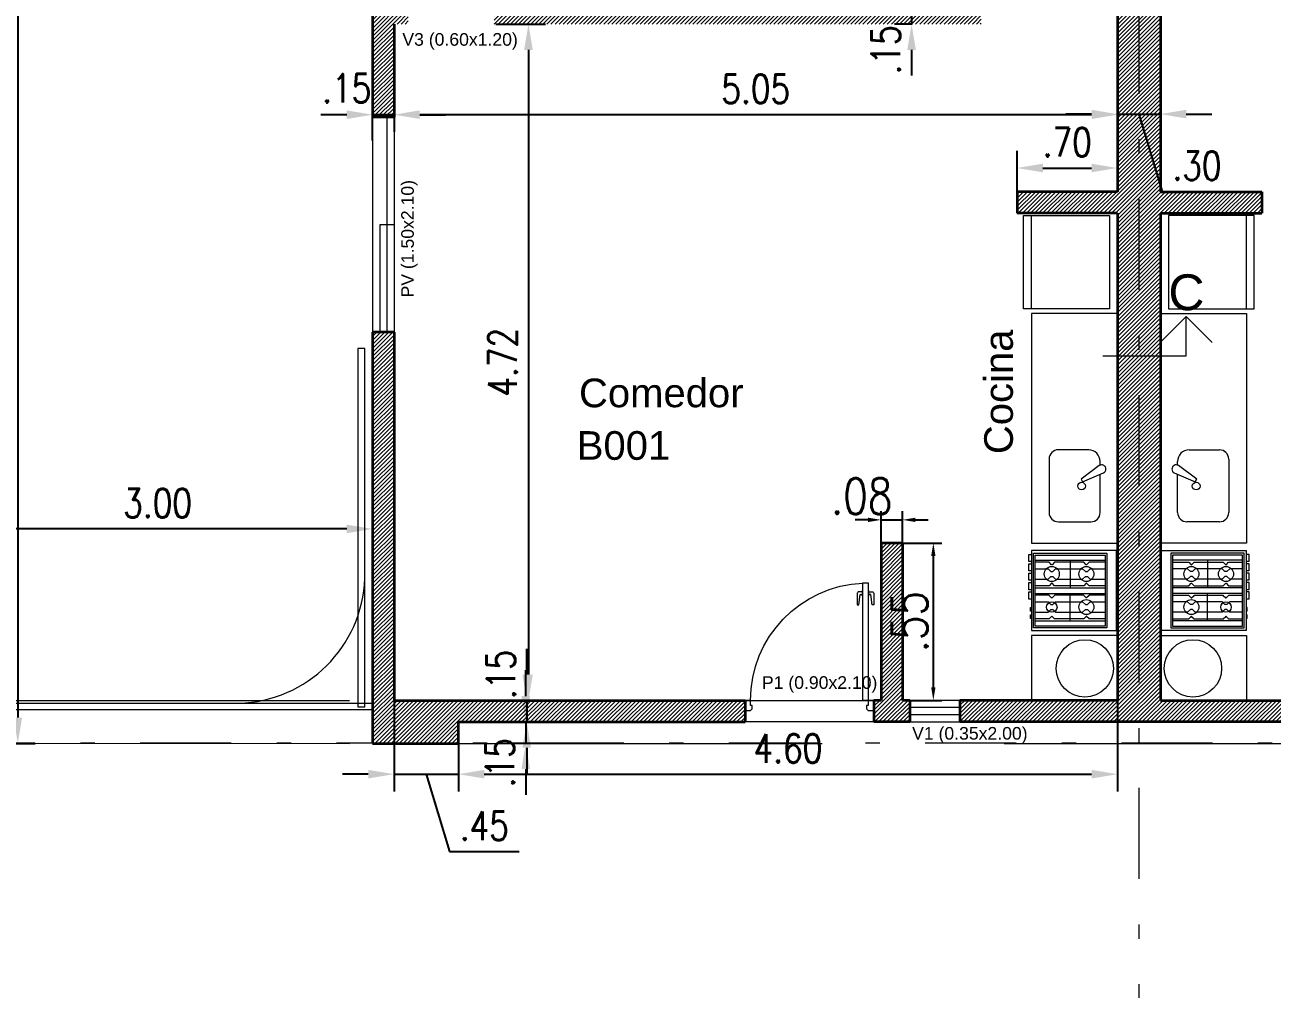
# Model space of a CAD drawing. Header units: millimetres. Extents: x 2761 to 3221, y 1635 to 1962.
# Drawn here: x 2773.47 to 2782.18, y 1930.8 to 1937.53 of the extents above; entities that cross this region are included whole.
import ezdxf

# ---------------------------------------------------------------- set-up
doc = ezdxf.new("R2010")
doc.units = ezdxf.units.MM
doc.linetypes.add('DASHDOT', pattern=[25.4, 12.7, -6.35, 0, -6.35])
doc.linetypes.add('DASHED', pattern=[19.05, 12.7, -6.35])
doc.layers.get('Defpoints').update_dxf_attribs({"lineweight": 5})
for name, color, linetype, lineweight in [('Aberturas', 239, 'Continuous', 18), ('Artefacctos', 249, 'Continuous', 20), ('Cotas', 8, 'Continuous', 15), ('Detalles', 3, 'Continuous', 15), ('Ejes', 3, 'DASHDOT', 13), ('Muros', 6, 'Continuous', 50), ('Proyecciones', 249, 'DASHED', 0), ('Rayado', 7, 'Continuous', 15), ('Textos', 3, 'Continuous', 9)]:
    doc.layers.add(name, color=color, linetype=linetype, lineweight=lineweight)
doc.styles.add('cotas', font='romans.shx', dxfattribs={"width": 0.8})
doc.styles.get("Standard").update_dxf_attribs({"font": 'arial.ttf'})
doc.dimstyles.new('Esc 1-100', dxfattribs={"dimtxt": 0.2, "dimasz": 0.18, "dimexe": 0.12, "dimexo": 0, "dimgap": 0.08, "dimtad": 1, "dimzin": 4, "dimdsep": 46, "dimtxsty": 'cotas', "dimcen": 2.5, "dimclrd": 7, "dimclre": 7, "dimclrt": 256, "dimaunit": 1, "dimadec": 3, "dimazin": 0, "dimtfac": 1, "dimtmove": 1, "dimatfit": 3, "dimfxl": 0.12, "dimarcsym": 0})
doc.dimstyles.new('Esc 1-50', dxfattribs={"dimtxt": 0.25, "dimasz": 0.09, "dimexe": 0.06, "dimexo": 0, "dimgap": 0.04, "dimtad": 1, "dimlfac": 0.5, "dimzin": 4, "dimdsep": 46, "dimtxsty": 'cotas', "dimcen": 2.5, "dimclrd": 7, "dimclre": 7, "dimclrt": 256, "dimaunit": 1, "dimadec": 0, "dimazin": 0, "dimtfac": 1, "dimtmove": 1, "dimatfit": 3, "dimfxl": 0.06, "dimarcsym": 0})

# ---------------------------------------------------------------- blocks, each defined once
blk = doc.blocks.new('*D46')
at = {"layer": 'Cotas', "color": 7, "lineweight": -2, "transparency": 16777216}
for p, q in [((2781.1, 1937.5264), (2781.1, 1936.7862)), ((2776.05, 1937.0599), (2776.05, 1936.7862)), ((2780.92, 1936.9062), (2776.23, 1936.9062))]:
    blk.add_line(p, q, dxfattribs=at)
at = {"layer": 'Cotas', "color": 7, "transparency": 16777216}
for points in [[(2776.23, 1936.9362), (2776.23, 1936.8762), (2776.05, 1936.9062)], [(2780.92, 1936.9362), (2780.92, 1936.8762), (2781.1, 1936.9062)]]:
    blk.add_solid(points, dxfattribs=at)
at = {"layer": 'Defpoints', "color": 0, "transparency": 16777216}
for p in [(2781.1, 1937.5264), (2776.05, 1937.0599), (2776.05, 1936.9062)]:
    blk.add_point(p, dxfattribs=at)
at = {"layer": 'Cotas', "transparency": 16777216, "insert": (2778.575, 1937.0862), "char_height": 0.2, "attachment_point": 5, "style": 'cotas'}
blk.add_mtext('5.05', dxfattribs=at)
blk = doc.blocks.new('*D47')
at = {"layer": 'Cotas', "color": 7, "lineweight": -2, "transparency": 16777216}
for p, q in [((2776.7604, 1937.5386), (2777.1085, 1937.5386)), ((2776.9885, 1937.3586), (2776.9885, 1932.9986)), ((2776.05, 1932.8186), (2777.1085, 1932.8186))]:
    blk.add_line(p, q, dxfattribs=at)
at = {"layer": 'Cotas', "color": 7, "transparency": 16777216}
for points in [[(2776.9585, 1937.3586), (2777.0185, 1937.3586), (2776.9885, 1937.5386)], [(2776.9585, 1932.9986), (2777.0185, 1932.9986), (2776.9885, 1932.8186)]]:
    blk.add_solid(points, dxfattribs=at)
at = {"layer": 'Defpoints', "color": 0, "transparency": 16777216}
for p in [(2776.7604, 1937.5386), (2776.05, 1932.8186), (2776.9885, 1932.8186)]:
    blk.add_point(p, dxfattribs=at)
at = {"layer": 'Cotas', "transparency": 16777216, "insert": (2776.8085, 1935.1786), "char_height": 0.2, "attachment_point": 5, "rotation": 90, "style": 'cotas'}
blk.add_mtext('4.72', dxfattribs=at)
blk = doc.blocks.new('P82i')
at = {"color": 0, "linetype": 'ByBlock'}
for points in [[(0.0761, 0.89), (0.0411, 0.89), (0.0411, 0.07), (0.0761, 0.07)], [(0, 0.07), (0.0411, 0.07), (0.0411, 0.035), (0.0511, 0.035), (0.0511, 0.01), (0.0411, 0), (0, 0)], [(0.9, 0), (0.8611, 0), (0.8511, 0.01), (0.8511, 0.035), (0.8611, 0.035), (0.8611, 0.07), (0.9, 0.07)]]:
    blk.add_lwpolyline(points, close=True, dxfattribs=at)
for points in [[(0.0361, 0.8282), (0.0111, 0.8282, 0.414214), (0.0011, 0.8182), (0.0011, 0.7382), (0.0111, 0.7382), (0.0211, 0.8082), (0.0361, 0.8082)], [(0.0811, 0.8282), (0.1061, 0.8282, -0.414214), (0.1161, 0.8182), (0.1161, 0.7382), (0.1061, 0.7382), (0.0961, 0.8082), (0.0811, 0.8082)]]:
    blk.add_lwpolyline(points, format="xyb", dxfattribs=at)
for points in [[(0.0411, 0.7982), (0.0361, 0.7982), (0.0361, 0.8382), (0.0411, 0.8382)], [(0.0761, 0.8382), (0.0811, 0.8382), (0.0811, 0.7982), (0.0761, 0.7982)]]:
    blk.add_lwpolyline(points, dxfattribs=at)
blk.add_arc((0.0411, 0.07), 0.82, 360, 87.55371, dxfattribs=at)
blk = doc.blocks.new('*D50')
at = {"layer": 'Cotas', "color": 7, "lineweight": -2, "transparency": 16777216}
for p, q in [((2772.9, 1943.8388), (2773.5439, 1943.8388)), ((2773.4239, 1943.6588), (2773.4239, 1932.6988)), ((2772.9, 1932.5188), (2773.5439, 1932.5188))]:
    blk.add_line(p, q, dxfattribs=at)
at = {"layer": 'Cotas', "color": 7, "transparency": 16777216}
for points in [[(2773.3939, 1943.6588), (2773.4539, 1943.6588), (2773.4239, 1943.8388)], [(2773.3939, 1932.6988), (2773.4539, 1932.6988), (2773.4239, 1932.5188)]]:
    blk.add_solid(points, dxfattribs=at)
at = {"layer": 'Defpoints', "color": 0, "transparency": 16777216}
for p in [(2772.9, 1943.8388), (2772.9, 1932.5188), (2773.4239, 1932.5188)]:
    blk.add_point(p, dxfattribs=at)
at = {"layer": 'Cotas', "transparency": 16777216, "insert": (2773.2439, 1938.1788), "char_height": 0.2, "attachment_point": 5, "rotation": 90, "style": 'cotas'}
blk.add_mtext('11.32', dxfattribs=at)
blk = doc.blocks.new('*D99')
at = {"layer": 'Cotas', "color": 7, "lineweight": -2, "transparency": 16777216}
for p, q in [((2780.4, 1936.3686), (2780.4, 1936.6541)), ((2781.1, 1936.3686), (2781.1, 1936.6541)), ((2780.58, 1936.5341), (2780.92, 1936.5341))]:
    blk.add_line(p, q, dxfattribs=at)
at = {"layer": 'Cotas', "color": 7, "transparency": 16777216}
for points in [[(2780.58, 1936.5641), (2780.58, 1936.5041), (2780.4, 1936.5341)], [(2780.92, 1936.5641), (2780.92, 1936.5041), (2781.1, 1936.5341)]]:
    blk.add_solid(points, dxfattribs=at)
at = {"layer": 'Defpoints', "color": 0, "transparency": 16777216}
for p in [(2781.1, 1936.5341), (2780.4, 1936.3686), (2781.1, 1936.3686)]:
    blk.add_point(p, dxfattribs=at)
at = {"layer": 'Cotas', "transparency": 16777216, "insert": (2780.75, 1936.7141), "char_height": 0.2, "attachment_point": 5, "style": 'cotas'}
blk.add_mtext('.70', dxfattribs=at)
blk = doc.blocks.new('*D100')
at = {"layer": 'Cotas', "color": 7, "lineweight": -2, "transparency": 16777216}
for p, q in [((2776.05, 1932.8186), (2776.05, 1932.1835)), ((2776.5, 1932.5187), (2776.5, 1932.1835)), ((2775.87, 1932.3035), (2775.69, 1932.3035)), ((2776.05, 1932.3035), (2776.5, 1932.3035)), ((2776.05, 1932.3035), (2776.5, 1932.3035)), ((2776.275, 1932.3035), (2776.437, 1931.7635)), ((2776.68, 1932.3035), (2776.86, 1932.3035)), ((2776.437, 1931.7635), (2776.9246, 1931.7635))]:
    blk.add_line(p, q, dxfattribs=at)
at = {"layer": 'Cotas', "color": 7, "transparency": 16777216}
for points in [[(2775.87, 1932.3335), (2775.87, 1932.2735), (2776.05, 1932.3035)], [(2776.68, 1932.3335), (2776.68, 1932.2735), (2776.5, 1932.3035)]]:
    blk.add_solid(points, dxfattribs=at)
at = {"layer": 'Defpoints', "color": 0, "transparency": 16777216}
for p in [(2776.05, 1932.8186), (2776.5, 1932.5187), (2776.5, 1932.3035)]:
    blk.add_point(p, dxfattribs=at)
at = {"layer": 'Cotas', "transparency": 16777216, "insert": (2776.6808, 1931.9435), "char_height": 0.2, "attachment_point": 5, "style": 'cotas'}
blk.add_mtext('.45', dxfattribs=at)
blk = doc.blocks.new('*D101')
at = {"layer": 'Cotas', "color": 7, "lineweight": -2, "transparency": 16777216}
for p, q in [((2781.1, 1932.8186), (2781.1, 1932.1835)), ((2776.5, 1932.5187), (2776.5, 1932.1835)), ((2776.68, 1932.3035), (2780.92, 1932.3035))]:
    blk.add_line(p, q, dxfattribs=at)
at = {"layer": 'Cotas', "color": 7, "transparency": 16777216}
for points in [[(2776.68, 1932.3335), (2776.68, 1932.2735), (2776.5, 1932.3035)], [(2780.92, 1932.3335), (2780.92, 1932.2735), (2781.1, 1932.3035)]]:
    blk.add_solid(points, dxfattribs=at)
at = {"layer": 'Defpoints', "color": 0, "transparency": 16777216}
for p in [(2781.1, 1932.8186), (2776.5, 1932.5187), (2781.1, 1932.3035)]:
    blk.add_point(p, dxfattribs=at)
at = {"layer": 'Cotas', "transparency": 16777216, "insert": (2778.8, 1932.4835), "char_height": 0.2, "attachment_point": 5, "style": 'cotas'}
blk.add_mtext('4.60', dxfattribs=at)
blk = doc.blocks.new('*D105')
at = {"layer": 'Cotas', "color": 7, "lineweight": -2, "transparency": 16777216}
for p, q in [((2772.9, 1933.7871), (2772.9, 1934.1353)), ((2775.9, 1933.7871), (2775.9, 1934.1353)), ((2775.72, 1934.0153), (2773.08, 1934.0153))]:
    blk.add_line(p, q, dxfattribs=at)
at = {"layer": 'Cotas', "color": 7, "transparency": 16777216}
for points in [[(2773.08, 1934.0453), (2773.08, 1933.9853), (2772.9, 1934.0153)], [(2775.72, 1934.0453), (2775.72, 1933.9853), (2775.9, 1934.0153)]]:
    blk.add_solid(points, dxfattribs=at)
at = {"layer": 'Defpoints', "color": 0, "transparency": 16777216}
for p in [(2772.9, 1934.0153), (2772.9, 1933.7871), (2775.9, 1933.7871)]:
    blk.add_point(p, dxfattribs=at)
at = {"layer": 'Cotas', "transparency": 16777216, "insert": (2774.4, 1934.1953), "char_height": 0.2, "attachment_point": 5, "style": 'cotas'}
blk.add_mtext('3.00', dxfattribs=at)
blk = doc.blocks.new('*D110')
at = {"layer": 'Defpoints', "color": 0, "transparency": 16777216}
for p in [(2779.6, 1933.9168), (2779.8151, 1933.9168), (2779.6, 1932.8186)]:
    blk.add_point(p, dxfattribs=at)
at = {"layer": 'Proyecciones', "color": 7, "lineweight": -2, "transparency": 16777216}
for p, q in [((2779.6, 1933.9168), (2779.8751, 1933.9168)), ((2779.8151, 1932.9086), (2779.8151, 1933.8268)), ((2779.6, 1932.8186), (2779.8751, 1932.8186))]:
    blk.add_line(p, q, dxfattribs=at)
at = {"layer": 'Proyecciones', "color": 7, "transparency": 16777216}
for points in [[(2779.8001, 1933.8268), (2779.8301, 1933.8268), (2779.8151, 1933.9168)], [(2779.8001, 1932.9086), (2779.8301, 1932.9086), (2779.8151, 1932.8186)]]:
    blk.add_solid(points, dxfattribs=at)
at = {"layer": 'Proyecciones', "lineweight": 20, "transparency": 16777216, "insert": (2779.6501, 1933.3677), "char_height": 0.25, "attachment_point": 5, "rotation": 90, "style": 'cotas'}
blk.add_mtext('.55', dxfattribs=at)
blk = doc.blocks.new('*D111')
at = {"layer": 'Defpoints', "color": 0, "transparency": 16777216}
for p in [(2779.6, 1934.0785), (2779.45, 1933.9168), (2779.6, 1933.9168)]:
    blk.add_point(p, dxfattribs=at)
at = {"layer": 'Proyecciones', "color": 7, "lineweight": -2, "transparency": 16777216}
for p, q in [((2779.45, 1933.9168), (2779.45, 1934.1385)), ((2779.6, 1933.9168), (2779.6, 1934.1385)), ((2779.36, 1934.0785), (2779.27, 1934.0785)), ((2779.45, 1934.0785), (2779.6, 1934.0785)), ((2779.69, 1934.0785), (2779.78, 1934.0785))]:
    blk.add_line(p, q, dxfattribs=at)
at = {"layer": 'Proyecciones', "color": 7, "transparency": 16777216}
for points in [[(2779.36, 1934.0935), (2779.36, 1934.0635), (2779.45, 1934.0785)], [(2779.69, 1934.0935), (2779.69, 1934.0635), (2779.6, 1934.0785)]]:
    blk.add_solid(points, dxfattribs=at)
at = {"layer": 'Proyecciones', "lineweight": 20, "transparency": 16777216, "insert": (2779.315, 1934.2435), "char_height": 0.25, "attachment_point": 5, "style": 'cotas'}
blk.add_mtext('.08', dxfattribs=at)
blk = doc.blocks.new('*D38')
at = {"layer": 'Cotas', "color": 7, "lineweight": -2, "transparency": 16777216}
for p, q in [((2775.9, 1936.7264), (2775.9, 1937.0262)), ((2776.05, 1937.0599), (2776.05, 1936.7862)), ((2775.72, 1936.9062), (2775.54, 1936.9062)), ((2776.05, 1936.9062), (2775.9, 1936.9062)), ((2776.23, 1936.9062), (2776.41, 1936.9062))]:
    blk.add_line(p, q, dxfattribs=at)
at = {"layer": 'Cotas', "color": 7, "transparency": 16777216}
for points in [[(2775.72, 1936.9362), (2775.72, 1936.8762), (2775.9, 1936.9062)], [(2776.23, 1936.9362), (2776.23, 1936.8762), (2776.05, 1936.9062)]]:
    blk.add_solid(points, dxfattribs=at)
at = {"layer": 'Defpoints', "color": 0, "transparency": 16777216}
for p in [(2776.05, 1937.0599), (2775.9, 1936.9062), (2775.9, 1936.7264)]:
    blk.add_point(p, dxfattribs=at)
at = {"layer": 'Cotas', "transparency": 16777216, "insert": (2775.72, 1937.0902), "char_height": 0.2, "attachment_point": 5, "style": 'cotas'}
blk.add_mtext('.15', dxfattribs=at)
blk = doc.blocks.new('*D112')
at = {"layer": 'Cotas', "color": 7, "lineweight": -2, "transparency": 16777216}
for p, q in [((2776.9765, 1932.9986), (2776.9765, 1933.1786)), ((2776.05, 1932.8186), (2777.0965, 1932.8186)), ((2776.9765, 1932.8186), (2776.9765, 1932.6686)), ((2777.1285, 1932.6686), (2776.8565, 1932.6686)), ((2776.9765, 1932.4886), (2776.9765, 1932.3086))]:
    blk.add_line(p, q, dxfattribs=at)
at = {"layer": 'Cotas', "color": 7, "transparency": 16777216}
for points in [[(2776.9465, 1932.9986), (2777.0065, 1932.9986), (2776.9765, 1932.8186)], [(2776.9465, 1932.4886), (2777.0065, 1932.4886), (2776.9765, 1932.6686)]]:
    blk.add_solid(points, dxfattribs=at)
at = {"layer": 'Defpoints', "color": 0, "transparency": 16777216}
for p in [(2776.05, 1932.8186), (2776.9765, 1932.6686), (2777.1285, 1932.6686)]:
    blk.add_point(p, dxfattribs=at)
at = {"layer": 'Cotas', "transparency": 16777216, "insert": (2776.7965, 1932.9986), "char_height": 0.2, "attachment_point": 5, "rotation": 90, "style": 'cotas'}
blk.add_mtext('.15', dxfattribs=at)
blk = doc.blocks.new('*D113')
at = {"layer": 'Cotas', "color": 7, "lineweight": -2, "transparency": 16777216}
for p, q in [((2776.9697, 1932.8486), (2776.9697, 1933.0286)), ((2777.1285, 1932.6686), (2776.8497, 1932.6686)), ((2776.9697, 1932.6686), (2776.9697, 1932.5187)), ((2777.0474, 1932.5187), (2776.8497, 1932.5187)), ((2776.9697, 1932.3387), (2776.9697, 1932.1587))]:
    blk.add_line(p, q, dxfattribs=at)
at = {"layer": 'Cotas', "color": 7, "transparency": 16777216}
for points in [[(2776.9397, 1932.8486), (2776.9997, 1932.8486), (2776.9697, 1932.6686)], [(2776.9397, 1932.3387), (2776.9997, 1932.3387), (2776.9697, 1932.5187)]]:
    blk.add_solid(points, dxfattribs=at)
at = {"layer": 'Defpoints', "color": 0, "transparency": 16777216}
for p in [(2777.1285, 1932.6686), (2776.9697, 1932.5187), (2777.0474, 1932.5187)]:
    blk.add_point(p, dxfattribs=at)
at = {"layer": 'Cotas', "transparency": 16777216, "insert": (2776.7897, 1932.3837), "char_height": 0.2, "attachment_point": 5, "rotation": 90, "style": 'cotas'}
blk.add_mtext('.15', dxfattribs=at)
blk = doc.blocks.new('*D114')
at = {"layer": 'Cotas', "color": 7, "lineweight": -2, "transparency": 16777216}
for p, q in [((2779.6632, 1937.8686), (2779.6632, 1938.0486)), ((2779.5201, 1937.6886), (2779.7832, 1937.6886)), ((2779.6632, 1937.6886), (2779.6632, 1937.5386)), ((2779.6668, 1937.5386), (2779.5432, 1937.5386)), ((2779.6632, 1937.3586), (2779.6632, 1937.1786))]:
    blk.add_line(p, q, dxfattribs=at)
at = {"layer": 'Cotas', "color": 7, "transparency": 16777216}
for points in [[(2779.6332, 1937.8686), (2779.6932, 1937.8686), (2779.6632, 1937.6886)], [(2779.6332, 1937.3586), (2779.6932, 1937.3586), (2779.6632, 1937.5386)]]:
    blk.add_solid(points, dxfattribs=at)
at = {"layer": 'Defpoints', "color": 0, "transparency": 16777216}
for p in [(2779.5201, 1937.6886), (2779.6632, 1937.5386), (2779.6668, 1937.5386)]:
    blk.add_point(p, dxfattribs=at)
at = {"layer": 'Cotas', "transparency": 16777216, "insert": (2779.4832, 1937.3586), "char_height": 0.2, "attachment_point": 5, "rotation": 90, "style": 'cotas'}
blk.add_mtext('.15', dxfattribs=at)
blk = doc.blocks.new('*D118')
at = {"layer": 'Cotas', "color": 7, "lineweight": -2, "transparency": 16777216}
for p, q in [((2781.1, 1937.5264), (2781.1, 1936.7902)), ((2781.4, 1937.0054), (2781.4, 1936.7902)), ((2780.92, 1936.9102), (2780.74, 1936.9102)), ((2781.1, 1936.9102), (2781.4, 1936.9102)), ((2781.1, 1936.9102), (2781.4, 1936.9102)), ((2781.25, 1936.9102), (2781.412, 1936.3702)), ((2781.58, 1936.9102), (2781.76, 1936.9102)), ((2781.412, 1936.3702), (2781.8996, 1936.3702))]:
    blk.add_line(p, q, dxfattribs=at)
at = {"layer": 'Cotas', "color": 7, "transparency": 16777216}
for points in [[(2780.92, 1936.9402), (2780.92, 1936.8802), (2781.1, 1936.9102)], [(2781.58, 1936.9402), (2781.58, 1936.8802), (2781.4, 1936.9102)]]:
    blk.add_solid(points, dxfattribs=at)
at = {"layer": 'Defpoints', "color": 0, "transparency": 16777216}
for p in [(2781.1, 1937.5264), (2781.4, 1937.0054), (2781.4, 1936.9102)]:
    blk.add_point(p, dxfattribs=at)
at = {"layer": 'Cotas', "transparency": 16777216, "insert": (2781.6558, 1936.5502), "char_height": 0.2, "attachment_point": 5, "style": 'cotas'}
blk.add_mtext('.30', dxfattribs=at)

msp = doc.modelspace()

# ---------------------------------------------------------------- hatches: boundary and pattern name
at = {"layer": 'Rayado', "lineweight": 20}
h = msp.add_hatch(dxfattribs=at)
h.set_pattern_fill('_USER', color=256, scale=0.02, angle=45, pattern_type=0)
h.set_pattern_definition([(45, (2646.102981, 1042.226315), (-0.01414213562, 0.01414213562), [])])
h.paths.add_polyline_path([(2781.25, 1943.9681), (2775.55, 1943.9681), (2775.55, 1943.8388), (2781.25, 1943.8388)])
h.paths.add_polyline_path([(2781.25, 1943.8388), (2775.55, 1943.8388), (2775.55, 1942.8886), (2775.7, 1942.8886), (2775.7, 1943.6886), (2779, 1943.6886), (2779, 1941.6886), (2780.25, 1941.6886), (2780.25, 1942.6386), (2780.1, 1942.6386), (2780.1, 1941.8386), (2779.15, 1941.8386), (2779.15, 1943.6886), (2781.1, 1943.6886), (2781.1, 1941.8386), (2781.05, 1941.8386), (2781.05, 1941.6886), (2781.1, 1941.6886), (2781.1, 1938.6265), (2781.25, 1938.6265)])
h.paths.add_polyline_path([(2780.15, 1940.8386), (2775.7, 1940.8386), (2775.7, 1941.4886), (2775.55, 1941.4886), (2775.55, 1940.6886), (2776.85, 1940.6886), (2776.85, 1939.8886), (2777, 1939.8886), (2777, 1940.6886), (2780.15, 1940.6886)])
h.paths.add_polyline_path([(2780.15, 1939.8386), (2780, 1939.8386), (2780, 1937.6886), (2777, 1937.6886), (2777, 1938.4886), (2776.85, 1938.4886), (2776.85, 1937.6886), (2776.75, 1937.6886), (2776.75, 1937.5386), (2780.15, 1937.5386)])
h.paths.add_polyline_path([(2776.05, 1937.5386), (2776.15, 1937.5386), (2776.15, 1937.6886), (2775.9, 1937.6886), (2775.9, 1936.8886), (2776.05, 1936.8886)])
h.paths.add_polyline_path([(2776.05, 1935.3886), (2775.9, 1935.3886), (2775.8999, 1932.5187), (2776.5, 1932.5187), (2776.5, 1932.6686), (2778.5004, 1932.6686), (2778.5004, 1932.8186), (2776.05, 1932.8186)])
h.paths.add_polyline_path([(2779.6, 1933.9168), (2779.45, 1933.9168), (2779.45, 1932.8186), (2779.4, 1932.8186), (2779.4, 1932.6686), (2779.65, 1932.6686), (2779.65, 1932.8186), (2779.6, 1932.8186)])
h.paths.add_polyline_path([(2781.25, 1935.2226), (2781.1, 1935.2226), (2781.1, 1932.8186), (2780, 1932.8186), (2780, 1932.6686), (2781.25, 1932.6686)])
h.paths.add_polyline_path([(2781.4, 1935.2226), (2781.25, 1935.2226), (2781.25, 1932.6686), (2782.393, 1932.6686), (2782.393, 1932.8186), (2781.4, 1932.8186)])
h.paths.add_polyline_path([(2782.1092, 1936.3686), (2781.4, 1936.3686), (2781.4, 1938.6265), (2781.25, 1938.6265), (2781.25, 1935.2226), (2781.4, 1935.2226), (2781.4, 1936.2186), (2782.1092, 1936.2186)])
h.paths.add_polyline_path([(2781.25, 1938.6265), (2781.1, 1938.6265), (2781.1, 1936.3686), (2780.4, 1936.3686), (2780.4, 1936.2186), (2781.1, 1936.2186), (2781.1, 1935.2226), (2781.25, 1935.2226)])
h.paths.add_polyline_path([(2781.4, 1941.6886), (2781.45, 1941.6886), (2781.45, 1941.8386), (2781.4, 1941.8386), (2781.4, 1943.6886), (2783.35, 1943.6886), (2783.35, 1941.8386), (2782.4, 1941.8386), (2782.4, 1942.6386), (2782.25, 1942.6386), (2782.25, 1941.6886), (2783.5, 1941.6886), (2783.5, 1943.6886), (2786.8, 1943.6886), (2786.8, 1942.8913), (2786.95, 1942.8913), (2786.95, 1943.8388), (2781.25, 1943.8388), (2781.25, 1938.6265), (2781.4, 1938.6265)])
h.paths.add_polyline_path([(2782.5, 1939.8386), (2782.35, 1939.8386), (2782.35, 1937.5386), (2785.7603, 1937.5386), (2785.7603, 1937.6886), (2785.6504, 1937.6886), (2785.65, 1937.6879), (2785.65, 1938.4729), (2785.5, 1938.4729), (2785.5, 1937.6886), (2782.5, 1937.6886)])
h.paths.add_polyline_path([(2786.95, 1941.3913), (2786.8, 1941.3913), (2786.8, 1940.8386), (2782.35, 1940.8386), (2782.35, 1940.6886), (2785.5, 1940.6886), (2785.5, 1939.9729), (2785.65, 1939.9729), (2785.65, 1940.6886), (2786.95, 1940.6886)])
h.paths.add_polyline_path([(2786.6, 1937.6886), (2786.3953, 1937.6886), (2786.3953, 1937.5386), (2786.45, 1937.5386), (2786.45, 1936.8926), (2786.6, 1936.8926)])
h.paths.add_polyline_path([(2786.6, 1935.3926), (2786.45, 1935.3926), (2786.45, 1932.8186), (2784.0427, 1932.8186), (2784.0427, 1932.5186), (2786.6, 1932.5186)])
h.paths.add_polyline_path([(2783.05, 1933.9168), (2782.9, 1933.9168), (2782.9, 1932.8186), (2782.693, 1932.8186), (2782.693, 1932.6686), (2783.143, 1932.6686), (2783.143, 1932.8186), (2783.05, 1932.8186)])
h.paths.add_polyline_path([(2789.3492, 1937.6886), (2789.1993, 1937.6886), (2789.1993, 1932.6686), (2789.3492, 1932.6686)])
h.paths.add_polyline_path([(2772.9, 1932.8188), (2772.75, 1932.8188), (2772.75, 1932.5188), (2772.9, 1932.5188)])
h.paths.add_polyline_path([(2772.9499, 1932.8188), (2772.9, 1932.8188), (2772.9, 1932.5188), (2772.9499, 1932.5188)])
h.paths.add_polyline_path([(2773.2, 1932.8188), (2772.9499, 1932.8188), (2772.9499, 1932.5188), (2773.2, 1932.5188)])

# ---------------------------------------------------------------- linework, layer by layer
at = {"layer": 'Aberturas'}
for p, q in [((2775.9, 1936.8886), (2775.9, 1935.3886)), ((2776, 1936.8886), (2776, 1935.3886)), ((2776.05, 1936.8886), (2776.05, 1936.1386)), ((2775.95, 1936.1386), (2775.95, 1935.3886)), ((2776.05, 1936.1386), (2775.95, 1936.1386)), ((2776.05, 1936.1386), (2776.05, 1935.3886)), ((2780, 1932.8186), (2779.65, 1932.8186)), ((2780, 1932.7686), (2779.65, 1932.7686)), ((2780, 1932.7186), (2779.65, 1932.7186)), ((2779.65, 1932.6686), (2780, 1932.6686))]:
    msp.add_line(p, q, dxfattribs=at)
for points in [[(2775.7966, 1932.7734), (2775.8466, 1932.7734), (2775.8466, 1935.2734), (2775.7966, 1935.2734)], [(2773.2, 1932.7988), (2775.8999, 1932.7988), (2775.8999, 1932.7534), (2773.2, 1932.7534)]]:
    msp.add_lwpolyline(points, close=True, dxfattribs=at)
msp.add_arc((2774.9428, 1933.7028), 0.9043, 271.4959, 357.95863, dxfattribs=at)
at = {"layer": 'Artefacctos', "lineweight": 20}
for p, q in [((2780.5, 1935.5524), (2780.5, 1936.2024)), ((2782, 1935.5524), (2782, 1936.2024)), ((2780.5, 1935.5186), (2780.5, 1933.9168)), ((2781.1, 1935.5186), (2780.5, 1935.5186)), ((2781.4, 1935.5186), (2782, 1935.5186)), ((2782, 1935.5186), (2782, 1933.9168)), ((2781.6003, 1934.5673), (2781.8119, 1934.5673)), ((2781.5204, 1934.4608), (2781.5204, 1934.4855)), ((2781.6538, 1934.3622), (2781.5263, 1934.458)), ((2781.8767, 1934.5025), (2781.8767, 1934.1294)), ((2781.4963, 1934.406), (2781.643, 1934.3435)), ((2781.5204, 1934.1294), (2781.5204, 1934.3957)), ((2781.643, 1934.3435), (2781.6538, 1934.3622)), ((2781.8119, 1934.0647), (2781.5852, 1934.0647)), ((2780.5, 1933.9168), (2781.1, 1933.9168)), ((2782, 1933.9168), (2781.4, 1933.9168)), ((2780.5265, 1933.7963), (2781.0148, 1933.7963)), ((2780.7707, 1933.7963), (2780.7707, 1933.6052)), ((2781.9734, 1933.7963), (2781.4852, 1933.7963)), ((2781.7293, 1933.7963), (2781.7293, 1933.6052)), ((2782.0188, 1933.837), (2781.9994, 1933.837)), ((2782.0188, 1933.787), (2781.9994, 1933.787)), ((2782.0188, 1933.7717), (2781.9994, 1933.7717)), ((2782.0188, 1933.787), (2782.0188, 1933.837)), ((2782.0188, 1933.7217), (2782.0188, 1933.7717)), ((2782.0188, 1933.7217), (2781.9994, 1933.7217)), ((2782.0188, 1933.7065), (2781.9994, 1933.7065)), ((2782.0188, 1933.6565), (2782.0188, 1933.7065)), ((2780.5265, 1933.6052), (2781.0148, 1933.6052)), ((2781.9734, 1933.6052), (2781.4852, 1933.6052)), ((2782.0188, 1933.6565), (2781.9994, 1933.6565)), ((2782.0188, 1933.6413), (2781.9994, 1933.6413)), ((2782.0188, 1933.5913), (2781.9994, 1933.5913)), ((2782.0188, 1933.5913), (2782.0188, 1933.6413)), ((2780.5265, 1933.5654), (2781.0148, 1933.5654)), ((2780.7707, 1933.3743), (2780.7707, 1933.5654)), ((2781.9734, 1933.5654), (2781.4852, 1933.5654)), ((2781.7293, 1933.3743), (2781.7293, 1933.5654)), ((2782.0188, 1933.5761), (2781.9994, 1933.5761)), ((2782.0188, 1933.5261), (2781.9994, 1933.5261)), ((2782.0188, 1933.5261), (2782.0188, 1933.5761)), ((2782.0065, 1933.4669), (2781.9994, 1933.4669)), ((2782.0065, 1933.4405), (2781.9994, 1933.4405)), ((2782.0065, 1933.4166), (2781.9994, 1933.4166)), ((2782.0065, 1933.4405), (2782.0065, 1933.4669)), ((2782.0065, 1933.3901), (2782.0065, 1933.4166)), ((2780.5265, 1933.3743), (2781.0148, 1933.3743)), ((2781.9734, 1933.3743), (2781.4852, 1933.3743)), ((2782.0065, 1933.3901), (2781.9994, 1933.3901)), ((2781.1, 1933.2716), (2780.5, 1933.2716)), ((2780.5, 1933.2716), (2780.5, 1932.8186)), ((2781.4, 1933.2716), (2782, 1933.2716)), ((2782, 1933.2716), (2782, 1932.8186))]:
    msp.add_line(p, q, dxfattribs=at)
for points in [[(2780.4443, 1936.2024), (2781.0443, 1936.2024), (2781.0443, 1935.5524), (2780.4443, 1935.5524)], [(2782.0556, 1936.2024), (2781.4556, 1936.2024), (2781.4556, 1935.5524), (2782.0556, 1935.5524)], [(2780.5005, 1933.3053), (2781.0926, 1933.3053), (2781.0926, 1933.8653), (2780.5005, 1933.8653)], [(2780.5141, 1933.3251), (2780.5141, 1933.8455), (2781.0272, 1933.8455), (2781.0272, 1933.3251)], [(2781.9994, 1933.3053), (2781.4074, 1933.3053), (2781.4074, 1933.8653), (2781.9994, 1933.8653)], [(2781.9859, 1933.3251), (2781.9859, 1933.8455), (2781.4727, 1933.8455), (2781.4727, 1933.3251)], [(2780.5265, 1933.3376), (2780.5265, 1933.8331), (2781.0148, 1933.8331), (2781.0148, 1933.3376)], [(2781.9734, 1933.3376), (2781.9734, 1933.8331), (2781.4852, 1933.8331), (2781.4852, 1933.3376)]]:
    msp.add_lwpolyline(points, close=True, dxfattribs=at)
for points in [[(2780.9795, 1934.4608), (2780.9795, 1934.4855, 0.414412), (2780.8997, 1934.5673), (2780.6881, 1934.5673, 0.414214), (2780.6233, 1934.5025), (2780.6233, 1934.1294, 0.414214), (2780.6881, 1934.0647), (2780.9148, 1934.0647, 0.414214), (2780.9795, 1934.1294), (2780.9795, 1934.3957)], [(2781.0148, 1933.783), (2780.9038, 1933.783, 0.199), (2780.9021, 1933.7823), (2780.8853, 1933.7655, -0.414411), (2780.8818, 1933.7655), (2780.865, 1933.7823, 0.199), (2780.8632, 1933.783), (2780.6623, 1933.783, 0.199), (2780.6606, 1933.7823), (2780.6438, 1933.7655, -0.414411), (2780.6403, 1933.7655), (2780.6235, 1933.7823, 0.199), (2780.6217, 1933.783), (2780.5265, 1933.783)], [(2781.4852, 1933.783), (2781.5961, 1933.783, -0.199), (2781.5979, 1933.7823), (2781.6147, 1933.7655, 0.414411), (2781.6182, 1933.7655), (2781.635, 1933.7823, -0.199), (2781.6367, 1933.783), (2781.8376, 1933.783, -0.199), (2781.8394, 1933.7823), (2781.8562, 1933.7655, 0.414411), (2781.8597, 1933.7655), (2781.8765, 1933.7823, -0.199), (2781.8782, 1933.783), (2781.9734, 1933.783)], [(2781.0148, 1933.6185), (2780.9038, 1933.6185, -0.199), (2780.9021, 1933.6192), (2780.8853, 1933.636, 0.414411), (2780.8818, 1933.636), (2780.865, 1933.6192, -0.199), (2780.8632, 1933.6185), (2780.6623, 1933.6185, -0.199), (2780.6606, 1933.6192), (2780.6438, 1933.636, 0.414411), (2780.6403, 1933.636), (2780.6235, 1933.6192, -0.199), (2780.6217, 1933.6185), (2780.5265, 1933.6185)], [(2781.4852, 1933.6185), (2781.5961, 1933.6185, 0.199), (2781.5979, 1933.6192), (2781.6147, 1933.636, -0.414411), (2781.6182, 1933.636), (2781.635, 1933.6192, 0.199), (2781.6367, 1933.6185), (2781.8376, 1933.6185, 0.199), (2781.8394, 1933.6192), (2781.8562, 1933.636, -0.414411), (2781.8597, 1933.636), (2781.8765, 1933.6192, 0.199), (2781.8782, 1933.6185), (2781.9734, 1933.6185)], [(2781.0148, 1933.5521), (2780.9038, 1933.5521, 0.199), (2780.9021, 1933.5514), (2780.8853, 1933.5346, -0.414411), (2780.8818, 1933.5346), (2780.865, 1933.5514, 0.199), (2780.8632, 1933.5521), (2780.6623, 1933.5521, 0.199), (2780.6606, 1933.5514), (2780.6438, 1933.5346, -0.414411), (2780.6403, 1933.5346), (2780.6235, 1933.5514, 0.199), (2780.6217, 1933.5521), (2780.5265, 1933.5521)], [(2781.4852, 1933.5521), (2781.5961, 1933.5521, -0.199), (2781.5979, 1933.5514), (2781.6147, 1933.5346, 0.414411), (2781.6182, 1933.5346), (2781.635, 1933.5514, -0.199), (2781.6367, 1933.5521), (2781.8376, 1933.5521, -0.199), (2781.8394, 1933.5514), (2781.8562, 1933.5346, 0.414411), (2781.8597, 1933.5346), (2781.8765, 1933.5514, -0.199), (2781.8782, 1933.5521), (2781.9734, 1933.5521)], [(2781.0148, 1933.3876), (2780.9038, 1933.3876, -0.199), (2780.9021, 1933.3883), (2780.8853, 1933.4051, 0.414411), (2780.8818, 1933.4051), (2780.865, 1933.3883, -0.199), (2780.8632, 1933.3876), (2780.6623, 1933.3876, -0.199), (2780.6606, 1933.3883), (2780.6438, 1933.4051, 0.414411), (2780.6403, 1933.4051), (2780.6235, 1933.3883, -0.199), (2780.6217, 1933.3876), (2780.5265, 1933.3876)], [(2781.4852, 1933.3876), (2781.5961, 1933.3876, 0.199), (2781.5979, 1933.3883), (2781.6147, 1933.4051, -0.414411), (2781.6182, 1933.4051), (2781.635, 1933.3883, 0.199), (2781.6367, 1933.3876), (2781.8376, 1933.3876, 0.199), (2781.8394, 1933.3883), (2781.8562, 1933.4051, -0.414411), (2781.8597, 1933.4051), (2781.8765, 1933.3883, 0.199), (2781.8782, 1933.3876), (2781.9734, 1933.3876)]]:
    msp.add_lwpolyline(points, format="xyb", dxfattribs=at)
msp.add_lwpolyline([(2780.8569, 1934.3435), (2781.0037, 1934.406, 1.03918), (2780.9737, 1934.458), (2780.8461, 1934.3622)], format="xyb", close=True, dxfattribs=at)
for points in [[(2780.5005, 1933.787), (2780.4812, 1933.787), (2780.4812, 1933.837), (2780.5005, 1933.837)], [(2780.5005, 1933.7217), (2780.4812, 1933.7217), (2780.4812, 1933.7717), (2780.5005, 1933.7717)], [(2780.5005, 1933.6565), (2780.4812, 1933.6565), (2780.4812, 1933.7065), (2780.5005, 1933.7065)], [(2780.5265, 1933.7373), (2780.6158, 1933.7373), (2780.635, 1933.7182), (2780.6491, 1933.7182), (2780.6682, 1933.7373), (2780.8573, 1933.7373), (2780.8765, 1933.7182), (2780.8906, 1933.7182), (2780.9097, 1933.7373), (2781.0148, 1933.7373)], [(2780.5265, 1933.6642), (2780.6158, 1933.6642), (2780.635, 1933.6833), (2780.6491, 1933.6833), (2780.6682, 1933.6642), (2780.8573, 1933.6642), (2780.8765, 1933.6833), (2780.8906, 1933.6833), (2780.9097, 1933.6642), (2781.0148, 1933.6642)], [(2781.9734, 1933.7373), (2781.8841, 1933.7373), (2781.865, 1933.7182), (2781.8509, 1933.7182), (2781.8317, 1933.7373), (2781.6426, 1933.7373), (2781.6235, 1933.7182), (2781.6094, 1933.7182), (2781.5902, 1933.7373), (2781.4852, 1933.7373)], [(2781.9734, 1933.6642), (2781.8841, 1933.6642), (2781.865, 1933.6833), (2781.8509, 1933.6833), (2781.8317, 1933.6642), (2781.6426, 1933.6642), (2781.6235, 1933.6833), (2781.6094, 1933.6833), (2781.5902, 1933.6642), (2781.4852, 1933.6642)], [(2780.5005, 1933.5913), (2780.4812, 1933.5913), (2780.4812, 1933.6413), (2780.5005, 1933.6413)], [(2780.5005, 1933.5261), (2780.4812, 1933.5261), (2780.4812, 1933.5761), (2780.5005, 1933.5761)], [(2780.5265, 1933.5064), (2780.6158, 1933.5064), (2780.635, 1933.4873), (2780.6491, 1933.4873), (2780.6682, 1933.5064), (2780.8573, 1933.5064), (2780.8765, 1933.4873), (2780.8906, 1933.4873), (2780.9097, 1933.5064), (2781.0148, 1933.5064)], [(2781.9734, 1933.5064), (2781.8841, 1933.5064), (2781.865, 1933.4873), (2781.8509, 1933.4873), (2781.8317, 1933.5064), (2781.6426, 1933.5064), (2781.6235, 1933.4873), (2781.6094, 1933.4873), (2781.5902, 1933.5064), (2781.4852, 1933.5064)], [(2780.5005, 1933.4405), (2780.4935, 1933.4405), (2780.4935, 1933.4669), (2780.5005, 1933.4669)], [(2780.5005, 1933.3901), (2780.4935, 1933.3901), (2780.4935, 1933.4166), (2780.5005, 1933.4166)], [(2780.5265, 1933.4333), (2780.6158, 1933.4333), (2780.635, 1933.4524), (2780.6491, 1933.4524), (2780.6682, 1933.4333), (2780.8573, 1933.4333), (2780.8765, 1933.4524), (2780.8906, 1933.4524), (2780.9097, 1933.4333), (2781.0148, 1933.4333)], [(2781.9734, 1933.4333), (2781.8841, 1933.4333), (2781.865, 1933.4524), (2781.8509, 1933.4524), (2781.8317, 1933.4333), (2781.6426, 1933.4333), (2781.6235, 1933.4524), (2781.6094, 1933.4524), (2781.5902, 1933.4333), (2781.4852, 1933.4333)]]:
    msp.add_lwpolyline(points, dxfattribs=at)
for centre, radius in [((2780.85, 1934.3141), 0.027), ((2781.65, 1934.3141), 0.027), ((2780.642, 1933.7008), 0.0525), ((2780.8835, 1933.7008), 0.0525), ((2781.6164, 1933.7008), 0.0525), ((2781.8579, 1933.7008), 0.0525), ((2780.642, 1933.4699), 0.0367), ((2780.8835, 1933.4699), 0.0525), ((2781.6164, 1933.4699), 0.0525), ((2781.8579, 1933.4699), 0.0367), ((2780.8725, 1933.0421), 0.2), ((2781.6275, 1933.0421), 0.2)]:
    msp.add_circle(centre, radius, dxfattribs=at)
for centre, radius, start, end in [((2781.6012, 1934.4865), 0.0808, 90.6941, 180.73301), ((2781.8119, 1934.5025), 0.0648, 0, 90), ((2781.5103, 1934.4326), 0.03, 57.79858, 242.20142), ((2781.5852, 1934.1294), 0.0648, 180, 270), ((2781.8119, 1934.1294), 0.0648, 270, 0)]:
    msp.add_arc(centre, radius, start, end, dxfattribs=at)
at = {"layer": 'Detalles', "color": 2, "lineweight": 20}
for p, q in [((2781.5799, 1935.4974), (2781.3992, 1935.3167)), ((2781.5799, 1935.2226), (2781.5799, 1935.4974)), ((2781.5799, 1935.4974), (2781.7606, 1935.3167)), ((2780.998, 1935.2226), (2781.5799, 1935.2226))]:
    msp.add_line(p, q, dxfattribs=at)
at = {"layer": 'Ejes', "ltscale": 0.05}
for p, q in [((2781.25, 1944.5378), (2781.25, 1921.4473)), ((2796.8335, 1932.519), (2771.8656, 1932.519))]:
    msp.add_line(p, q, dxfattribs=at)
at = {"layer": 'Muros', "lineweight": 35}
for p, q in [((2781.1, 1941.6886), (2781.1, 1936.3686)), ((2781.4, 1941.6886), (2781.4, 1936.3686)), ((2775.9, 1937.6886), (2775.9, 1936.8886)), ((2776.05, 1937.5386), (2776.05, 1936.8886)), ((2776.05, 1936.8886), (2775.9, 1936.8886)), ((2780.4, 1936.3686), (2780.4, 1936.2186)), ((2781.1, 1936.3686), (2780.4, 1936.3686)), ((2781.4, 1936.3686), (2782.1092, 1936.3686)), ((2782.1092, 1936.3686), (2782.1092, 1936.2186)), ((2780.4011, 1936.2186), (2780.4, 1936.2186)), ((2781.1, 1936.2186), (2780.4011, 1936.2186)), ((2781.1, 1936.2186), (2781.1, 1932.8186)), ((2781.4, 1936.2186), (2781.4, 1932.8186)), ((2781.4, 1936.2186), (2782.1092, 1936.2186)), ((2775.9, 1935.3886), (2775.8999, 1932.5187)), ((2776.05, 1935.3886), (2775.9, 1935.3886)), ((2776.05, 1935.3886), (2775.9, 1935.3886)), ((2776.05, 1935.3886), (2776.05, 1932.8186)), ((2779.45, 1933.9168), (2779.45, 1932.8186)), ((2779.6, 1933.9168), (2779.45, 1933.9168)), ((2779.6, 1933.9168), (2779.6, 1932.8186)), ((2776.05, 1932.8186), (2778.5004, 1932.8186)), ((2778.5004, 1932.8186), (2778.5004, 1932.6686)), ((2779.45, 1932.8186), (2779.4, 1932.8186)), ((2779.4, 1932.8186), (2779.4, 1932.6686)), ((2779.65, 1932.8186), (2779.6, 1932.8186)), ((2779.65, 1932.8186), (2779.65, 1932.6686)), ((2781.1, 1932.8186), (2780, 1932.8186)), ((2780, 1932.8186), (2780, 1932.6686)), ((2781.4, 1932.8186), (2782.393, 1932.8186)), ((2776.5, 1932.6686), (2778.5004, 1932.6686)), ((2779.65, 1932.6686), (2779.4, 1932.6686)), ((2782.393, 1932.6686), (2780, 1932.6686))]:
    msp.add_line(p, q, dxfattribs=at)
msp.add_lwpolyline([(2775.8999, 1932.5187), (2776.5, 1932.5187), (2776.5, 1932.6686)], dxfattribs=at)
at = {"layer": 'Proyecciones', "ltscale": 0.2}
for p, q in [((2773.2001, 1932.8188), (2775.8999, 1932.8177)), ((2778.5004, 1932.8186), (2779.4, 1932.8186)), ((2779.4, 1932.6686), (2778.5004, 1932.6686)), ((2773.2, 1932.5197), (2775.8999, 1932.5187)), ((2776.5, 1932.5187), (2784.0424, 1932.5186))]:
    msp.add_line(p, q, dxfattribs=at)

# ---------------------------------------------------------------- block references
at = {"layer": 'Aberturas', "xscale": -0.9995740560282804, "yscale": 0.9995740560282804, "zscale": 0.9995740560282804}
msp.add_blockref('P82i', (2779.4, 1932.7486), dxfattribs=at)

# ---------------------------------------------------------------- texts
at = {"layer": 'Textos', "lineweight": 20}
for s, p in [('V3 (0.60x1.20)', (2776.1083, 1937.3875)), ('P1 (0.90x2.10)', (2778.6184, 1932.8992)), ('V1 (0.35x2.00)', (2779.6668, 1932.5448))]:
    msp.add_text(s, height=0.087982, dxfattribs=at).set_placement(p)
msp.add_text('PV (1.50x2.10)', height=0.087982, rotation=90, dxfattribs=at).set_placement((2776.1883, 1935.6305))
at = {"layer": 'Textos', "color": 7, "lineweight": 20}
for s, height, p in [('C', 0.25, (2781.4557, 1935.5419)), ('Comedor', 0.2, (2777.3413, 1934.8645)), ('B001', 0.2, (2777.3259, 1934.4975))]:
    msp.add_text(s, height=height, dxfattribs=at).set_placement(p)
msp.add_text('Cocina', height=0.2, rotation=90, dxfattribs=at).set_placement((2780.3703, 1934.5372))

# ---------------------------------------------------------------- dimensions: what is measured, and where the dimension line sits
at = {"layer": 'Cotas'}
for base, p1, p2, angle, picture, middle in [((2773.4239, 1932.5188), (2772.9, 1943.8388), (2772.9, 1932.5188), 90, '*D50', (2773.4239, 1938.1788)), ((2779.6632, 1937.5386), (2779.5201, 1937.6886), (2779.6668, 1937.5386), 90, '*D114', (2779.6632, 1937.3586)), ((2775.9, 1936.9062), (2776.05, 1937.0599), (2775.9, 1936.7264), 180, '*D38', (2775.72, 1936.9102)), ((2776.9765, 1932.6686), (2776.05, 1932.8186), (2777.1285, 1932.6686), 90, '*D112', (2776.9765, 1932.9986)), ((2776.9697, 1932.5187), (2777.1285, 1932.6686), (2777.0474, 1932.5187), 90, '*D113', (2776.9697, 1932.3837))]:
    dim = msp.add_linear_dim(base=base, p1=p1, p2=p2, angle=angle, dimstyle='Esc 1-100', dxfattribs=at)
    dim.commit()
    dim.dimension.update_dxf_attribs({"geometry": picture, "text_midpoint": middle, "dimtype": 160})
for base, p1, p2, angle, picture, middle in [((2776.9885, 1932.8186), (2776.7604, 1937.5386), (2776.05, 1932.8186), 90, '*D47', (2776.8085, 1935.1786)), ((2776.05, 1936.9062), (2781.1, 1937.5264), (2776.05, 1937.0599), 180, '*D46', (2778.575, 1937.0862)), ((2781.4, 1936.9102), (2781.1, 1937.5264), (2781.4, 1937.0054), 180, '*D118', (2781.492, 1936.5502))]:
    dim = msp.add_linear_dim(base=base, p1=p1, p2=p2, angle=angle, dimstyle='Esc 1-100', dxfattribs=at)
    dim.commit()
    dim.dimension.update_dxf_attribs({"geometry": picture, "text_midpoint": middle})
for base, p1, p2, picture, middle in [((2781.1, 1936.5341), (2780.4, 1936.3686), (2781.1, 1936.3686), '*D99', (2780.75, 1936.7141)), ((2772.9, 1934.0153), (2775.9, 1933.7871), (2772.9, 1933.7871), '*D105', (2774.4, 1934.1953)), ((2776.5, 1932.3035), (2776.05, 1932.8186), (2776.5, 1932.5187), '*D100', (2776.517, 1931.9435)), ((2781.1, 1932.3035), (2776.5, 1932.5187), (2781.1, 1932.8186), '*D101', (2778.8, 1932.4835))]:
    dim = msp.add_linear_dim(base=base, p1=p1, p2=p2, dimstyle='Esc 1-100', dxfattribs=at)
    dim.commit()
    dim.dimension.update_dxf_attribs({"geometry": picture, "text_midpoint": middle})
at = {"layer": 'Proyecciones', "lineweight": 20}
dim = msp.add_linear_dim(base=(2779.5999822099, 1934.0784861232), p1=(2779.4499822099, 1933.9168438941), p2=(2779.5999822099, 1933.9168438941), dimstyle='Esc 1-50', dxfattribs=at)
dim.commit()
dim.dimension.update_dxf_attribs({"geometry": '*D111', "text_midpoint": (2779.3149822099, 1934.0784861232), "dimtype": 160})
dim = msp.add_linear_dim(base=(2779.8151, 1933.9168), p1=(2779.6, 1932.8186), p2=(2779.6, 1933.9168), angle=90, dimstyle='Esc 1-50', dxfattribs=at)
dim.commit()
dim.dimension.update_dxf_attribs({"geometry": '*D110', "text_midpoint": (2779.6501, 1933.3677)})

doc.saveas('drawing.dxf')
